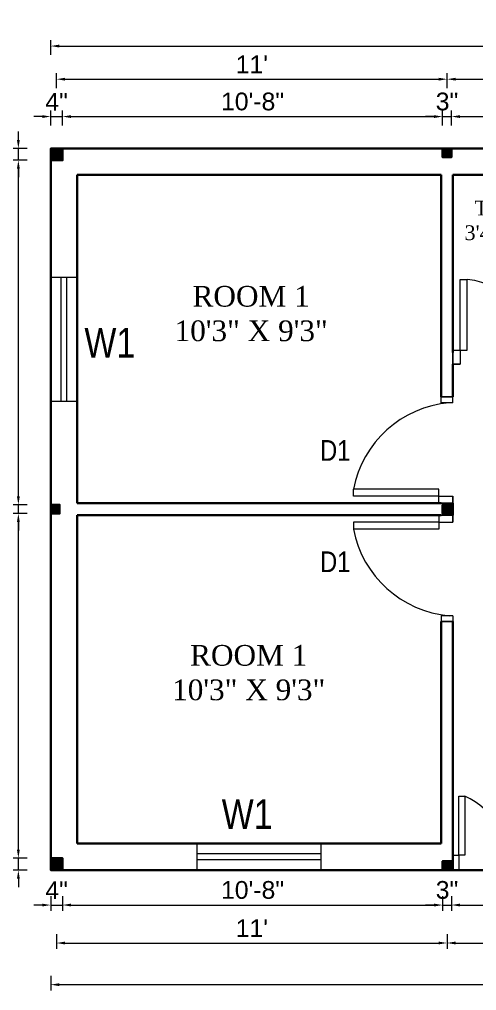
# Model space of a CAD drawing. Header units: inches. Extents: x 358077 to 378079, y -36324 to -23949.
# Drawn here: x 362241.4 to 362396, y -32771.7 to -32443.3 of the extents above; entities that cross this region are included whole.
import ezdxf

# ---------------------------------------------------------------- set-up
doc = ezdxf.new("R2010")
doc.units = ezdxf.units.IN
doc.header["$LTSCALE"] = 2
doc.header["$MEASUREMENT"] = 0
doc.header["$PDMODE"] = 34
doc.layers.get('0').update_dxf_attribs({"linetype": 'CONTINUOUS'})
doc.layers.get('DEFPOINTS').update_dxf_attribs({"color": 141, "linetype": 'CONTINUOUS'})
for name, color, linetype, lineweight in [('dimension', 160, 'CONTINUOUS', 15), ('door', 20, 'CONTINUOUS', 35), ('steps', 253, 'CONTINUOUS', 20), ('truss', 1, 'CONTINUOUS', 25)]:
    doc.layers.add(name, color=color, linetype=linetype, lineweight=lineweight)
doc.styles.add('Lettring Text', font='arial.ttf')
doc.styles.get("Standard").update_dxf_attribs({"font": 'ARIALN.TTF'})
doc.dimstyles.new('Copy of Standard', dxfattribs={"dimtxt": 6, "dimasz": 2.875, "dimexe": 2, "dimexo": 4, "dimgap": 2, "dimtad": 1, "dimdec": 0, "dimrnd": 1, "dimzin": 0, "dimdsep": 46, "dimlunit": 4, "dimtxsty": 'Lettring Text', "dimcen": 0.1, "dimclrd": 7, "dimclre": 7, "dimclrt": 7, "dimazin": 0, "dimtfac": 0.645, "dimtdec": 0, "dimtmove": 1, "dimatfit": 0, "dimfxl": 3, "dimfxlon": 1, "dimtfillclr": 256, "dimtolj": 1, "dimtzin": 0, "dimlwd": -1, "dimlwe": -1, "dimarcsym": 2})
pattern_1 = [(45, (2920.81318, -3512.67365), (-0.08838834765, 0.08838834765), [])]

# ---------------------------------------------------------------- blocks, each defined once
blk = doc.blocks.new('*D419')
at = {"layer": 'DEFPOINTS', "color": 0, "ltscale": 0.3, "transparency": 16777216}
for p in [(362256, -32476.16), (362252, -32486.91), (362256, -32486.91)]:
    blk.add_point(p, dxfattribs=at)
at = {"layer": 'steps', "color": 7, "ltscale": 0.3, "transparency": 16777216}
for p, q in [((362252, -32479.16), (362252, -32474.16)), ((362256, -32479.16), (362256, -32474.16)), ((362249.13, -32476.16), (362246.25, -32476.16)), ((362252, -32476.16), (362256, -32476.16)), ((362258.88, -32476.16), (362261.75, -32476.16))]:
    blk.add_line(p, q, dxfattribs=at)
for points in [[(362249.13, -32475.68), (362249.13, -32476.64), (362252, -32476.16)], [(362258.88, -32475.68), (362258.88, -32476.64), (362256, -32476.16)]]:
    blk.add_solid(points, dxfattribs=at)
at = {"layer": 'steps', "color": 7, "ltscale": 0.3, "transparency": 16777216, "insert": (362254, -32471.16), "char_height": 6, "attachment_point": 5, "style": 'Lettring Text'}
blk.add_mtext('\\A1;4"', dxfattribs=at)
blk = doc.blocks.new('*D420')
at = {"layer": 'DEFPOINTS', "color": 0, "ltscale": 0.5, "transparency": 16777216}
for p in [(362384.5, -32476.16), (362256, -32486.91), (362384.5, -32486.91)]:
    blk.add_point(p, dxfattribs=at)
at = {"layer": 'steps', "color": 7, "ltscale": 0.5, "transparency": 16777216}
for p, q in [((362256, -32479.16), (362256, -32474.16)), ((362384.5, -32479.16), (362384.5, -32474.16)), ((362258.88, -32476.16), (362381.63, -32476.16))]:
    blk.add_line(p, q, dxfattribs=at)
for points in [[(362258.88, -32475.68), (362258.88, -32476.64), (362256, -32476.16)], [(362381.63, -32475.68), (362381.63, -32476.64), (362384.5, -32476.16)]]:
    blk.add_solid(points, dxfattribs=at)
at = {"layer": 'steps', "color": 7, "ltscale": 0.5, "transparency": 16777216, "insert": (362320.25, -32471.09), "char_height": 6, "attachment_point": 5, "style": 'Lettring Text'}
blk.add_mtext('\\A1;10\'-8"', dxfattribs=at)
blk = doc.blocks.new('*D421')
at = {"layer": 'DEFPOINTS', "color": 0, "ltscale": 0.5, "transparency": 16777216}
for p in [(362387.5, -32476.16), (362384.5, -32486.91), (362387.5, -32486.91)]:
    blk.add_point(p, dxfattribs=at)
at = {"layer": 'steps', "color": 7, "ltscale": 0.5, "transparency": 16777216}
for p, q in [((362384.5, -32479.16), (362384.5, -32474.16)), ((362387.5, -32479.16), (362387.5, -32474.16)), ((362381.63, -32476.16), (362378.75, -32476.16)), ((362384.5, -32476.16), (362387.5, -32476.16)), ((362390.38, -32476.16), (362393.25, -32476.16))]:
    blk.add_line(p, q, dxfattribs=at)
for points in [[(362381.63, -32475.68), (362381.63, -32476.64), (362384.5, -32476.16)], [(362390.38, -32475.68), (362390.38, -32476.64), (362387.5, -32476.16)]]:
    blk.add_solid(points, dxfattribs=at)
at = {"layer": 'steps', "color": 7, "ltscale": 0.5, "transparency": 16777216, "insert": (362386, -32471.09), "char_height": 6, "attachment_point": 5, "style": 'Lettring Text'}
blk.add_mtext('\\A1;3"', dxfattribs=at)
blk = doc.blocks.new('*D422')
at = {"layer": 'DEFPOINTS', "color": 0, "ltscale": 0.5, "transparency": 16777216}
for p in [(362428.5, -32476.16), (362387.5, -32486.91), (362428.5, -32486.91)]:
    blk.add_point(p, dxfattribs=at)
at = {"layer": 'steps', "color": 7, "ltscale": 0.5, "transparency": 16777216}
for p, q in [((362387.5, -32479.16), (362387.5, -32474.16)), ((362428.5, -32479.16), (362428.5, -32474.16)), ((362390.38, -32476.16), (362425.63, -32476.16))]:
    blk.add_line(p, q, dxfattribs=at)
for points in [[(362390.38, -32475.68), (362390.38, -32476.64), (362387.5, -32476.16)], [(362425.63, -32475.68), (362425.63, -32476.64), (362428.5, -32476.16)]]:
    blk.add_solid(points, dxfattribs=at)
at = {"layer": 'steps', "color": 7, "ltscale": 0.5, "transparency": 16777216, "insert": (362408, -32471.09), "char_height": 6, "attachment_point": 5, "style": 'Lettring Text'}
blk.add_mtext('\\A1;3\'-5"', dxfattribs=at)
blk = doc.blocks.new('*D392')
at = {"layer": 'DEFPOINTS', "color": 0, "ltscale": 0.5, "transparency": 16777216}
for p in [(362386, -32463.52), (362254, -32488.91), (362386, -32488.41)]:
    blk.add_point(p, dxfattribs=at)
at = {"layer": 'steps', "color": 7, "ltscale": 0.5, "transparency": 16777216}
for p, q in [((362254, -32466.52), (362254, -32461.52)), ((362386, -32466.52), (362386, -32461.52)), ((362256.88, -32463.52), (362383.13, -32463.52))]:
    blk.add_line(p, q, dxfattribs=at)
for points in [[(362256.88, -32463.04), (362256.88, -32464), (362254, -32463.52)], [(362383.13, -32463.04), (362383.13, -32464), (362386, -32463.52)]]:
    blk.add_solid(points, dxfattribs=at)
at = {"layer": 'steps', "color": 7, "ltscale": 0.5, "transparency": 16777216, "insert": (362320, -32458.5), "char_height": 6, "attachment_point": 5, "style": 'Lettring Text'}
blk.add_mtext("\\A1;11'", dxfattribs=at)
blk = doc.blocks.new('*D414')
at = {"layer": 'DEFPOINTS', "color": 0, "ltscale": 0.5, "transparency": 16777216}
for p in [(362430, -32463.52), (362386, -32488.41), (362430, -32488.41)]:
    blk.add_point(p, dxfattribs=at)
at = {"layer": 'steps', "color": 7, "ltscale": 0.5, "transparency": 16777216}
for p, q in [((362386, -32466.52), (362386, -32461.52)), ((362430, -32466.52), (362430, -32461.52)), ((362388.88, -32463.52), (362427.13, -32463.52))]:
    blk.add_line(p, q, dxfattribs=at)
for points in [[(362388.88, -32463.04), (362388.88, -32464), (362386, -32463.52)], [(362427.13, -32463.04), (362427.13, -32464), (362430, -32463.52)]]:
    blk.add_solid(points, dxfattribs=at)
at = {"layer": 'steps', "color": 7, "ltscale": 0.5, "transparency": 16777216, "insert": (362408, -32458.45), "char_height": 6, "attachment_point": 5, "style": 'Lettring Text'}
blk.add_mtext('\\A1;3\'-8"', dxfattribs=at)
blk = doc.blocks.new('*D416')
at = {"layer": 'DEFPOINTS', "color": 0, "ltscale": 0.5, "transparency": 16777216}
for p in [(362564, -32452.31), (362252, -32486.91), (362564, -32486.91)]:
    blk.add_point(p, dxfattribs=at)
at = {"layer": 'steps', "color": 7, "ltscale": 0.5, "transparency": 16777216}
for p, q in [((362252, -32455.31), (362252, -32450.31)), ((362564, -32455.31), (362564, -32450.31)), ((362254.88, -32452.31), (362561.13, -32452.31))]:
    blk.add_line(p, q, dxfattribs=at)
for points in [[(362254.88, -32451.83), (362254.88, -32452.79), (362252, -32452.31)], [(362561.13, -32451.83), (362561.13, -32452.79), (362564, -32452.31)]]:
    blk.add_solid(points, dxfattribs=at)
at = {"layer": 'steps', "color": 7, "ltscale": 0.5, "transparency": 16777216, "insert": (362408, -32447.25), "char_height": 6, "attachment_point": 5, "style": 'Lettring Text'}
blk.add_mtext("\\A1;26'", dxfattribs=at)
blk = doc.blocks.new('*D417')
at = {"layer": 'DEFPOINTS', "color": 0, "ltscale": 0.5, "transparency": 16777216}
for p in [(362252, -32730.91), (362256, -32730.91), (362256, -32742.75)]:
    blk.add_point(p, dxfattribs=at)
at = {"layer": 'steps', "color": 7, "ltscale": 0.5, "transparency": 16777216}
for p, q in [((362252, -32739.75), (362252, -32744.75)), ((362256, -32739.75), (362256, -32744.75)), ((362249.13, -32742.75), (362246.25, -32742.75)), ((362252, -32742.75), (362256, -32742.75)), ((362258.88, -32742.75), (362261.75, -32742.75))]:
    blk.add_line(p, q, dxfattribs=at)
for points in [[(362249.13, -32742.27), (362249.13, -32743.23), (362252, -32742.75)], [(362258.88, -32742.27), (362258.88, -32743.23), (362256, -32742.75)]]:
    blk.add_solid(points, dxfattribs=at)
at = {"layer": 'steps', "color": 7, "ltscale": 0.5, "transparency": 16777216, "insert": (362254, -32737.75), "char_height": 6, "attachment_point": 5, "style": 'Lettring Text'}
blk.add_mtext('\\A1;4"', dxfattribs=at)
blk = doc.blocks.new('*D418')
at = {"layer": 'DEFPOINTS', "color": 0, "ltscale": 0.5, "transparency": 16777216}
for p in [(362256, -32730.91), (362384.5, -32730.91), (362384.5, -32742.75)]:
    blk.add_point(p, dxfattribs=at)
at = {"layer": 'steps', "color": 7, "ltscale": 0.5, "transparency": 16777216}
for p, q in [((362256, -32739.75), (362256, -32744.75)), ((362384.5, -32739.75), (362384.5, -32744.75)), ((362258.88, -32742.75), (362381.63, -32742.75))]:
    blk.add_line(p, q, dxfattribs=at)
for points in [[(362258.88, -32742.27), (362258.88, -32743.23), (362256, -32742.75)], [(362381.63, -32742.27), (362381.63, -32743.23), (362384.5, -32742.75)]]:
    blk.add_solid(points, dxfattribs=at)
at = {"layer": 'steps', "color": 7, "ltscale": 0.5, "transparency": 16777216, "insert": (362320.25, -32737.68), "char_height": 6, "attachment_point": 5, "style": 'Lettring Text'}
blk.add_mtext('\\A1;10\'-8"', dxfattribs=at)
blk = doc.blocks.new('*D397')
at = {"layer": 'DEFPOINTS', "color": 0, "ltscale": 0.5, "transparency": 16777216}
for p in [(362384.5, -32730.91), (362387.5, -32730.91), (362387.5, -32742.75)]:
    blk.add_point(p, dxfattribs=at)
at = {"layer": 'steps', "color": 7, "ltscale": 0.5, "transparency": 16777216}
for p, q in [((362384.5, -32739.75), (362384.5, -32744.75)), ((362387.5, -32739.75), (362387.5, -32744.75)), ((362381.63, -32742.75), (362378.75, -32742.75)), ((362384.5, -32742.75), (362387.5, -32742.75)), ((362390.38, -32742.75), (362393.25, -32742.75))]:
    blk.add_line(p, q, dxfattribs=at)
for points in [[(362381.63, -32742.27), (362381.63, -32743.23), (362384.5, -32742.75)], [(362390.38, -32742.27), (362390.38, -32743.23), (362387.5, -32742.75)]]:
    blk.add_solid(points, dxfattribs=at)
at = {"layer": 'steps', "color": 7, "ltscale": 0.5, "transparency": 16777216, "insert": (362386, -32737.68), "char_height": 6, "attachment_point": 5, "style": 'Lettring Text'}
blk.add_mtext('\\A1;3"', dxfattribs=at)
blk = doc.blocks.new('*D398')
at = {"layer": 'DEFPOINTS', "color": 0, "ltscale": 0.5, "transparency": 16777216}
for p in [(362387.5, -32730.91), (362428.5, -32730.91), (362428.5, -32742.75)]:
    blk.add_point(p, dxfattribs=at)
at = {"layer": 'steps', "color": 7, "ltscale": 0.5, "transparency": 16777216}
for p, q in [((362387.5, -32739.75), (362387.5, -32744.75)), ((362428.5, -32739.75), (362428.5, -32744.75)), ((362390.38, -32742.75), (362425.63, -32742.75))]:
    blk.add_line(p, q, dxfattribs=at)
for points in [[(362390.38, -32742.27), (362390.38, -32743.23), (362387.5, -32742.75)], [(362425.63, -32742.27), (362425.63, -32743.23), (362428.5, -32742.75)]]:
    blk.add_solid(points, dxfattribs=at)
at = {"layer": 'steps', "color": 7, "ltscale": 0.5, "transparency": 16777216, "insert": (362408, -32737.68), "char_height": 6, "attachment_point": 5, "style": 'Lettring Text'}
blk.add_mtext('\\A1;3\'-5"', dxfattribs=at)
blk = doc.blocks.new('*D393')
at = {"layer": 'DEFPOINTS', "color": 0, "ltscale": 0.5, "transparency": 16777216}
for p in [(362241.07, -32726.91), (362252, -32726.91), (362252, -32730.91)]:
    blk.add_point(p, dxfattribs=at)
at = {"layer": 'steps', "color": 7, "ltscale": 0.5, "transparency": 16777216}
for p, q in [((362241.07, -32724.04), (362241.07, -32721.16)), ((362244.07, -32726.91), (362239.07, -32726.91)), ((362241.07, -32730.91), (362241.07, -32726.91)), ((362244.07, -32730.91), (362239.07, -32730.91)), ((362241.07, -32733.79), (362241.07, -32736.66))]:
    blk.add_line(p, q, dxfattribs=at)
for points in [[(362240.59, -32724.04), (362241.55, -32724.04), (362241.07, -32726.91)], [(362240.59, -32733.79), (362241.55, -32733.79), (362241.07, -32730.91)]]:
    blk.add_solid(points, dxfattribs=at)
at = {"layer": 'steps', "color": 7, "ltscale": 0.5, "transparency": 16777216, "insert": (362236.07, -32728.91), "char_height": 6, "attachment_point": 5, "rotation": 90, "style": 'Lettring Text'}
blk.add_mtext('\\A1;4"', dxfattribs=at)
blk = doc.blocks.new('*D394')
at = {"layer": 'DEFPOINTS', "color": 0, "ltscale": 0.5, "transparency": 16777216}
for p in [(362254, -32728.91), (362386, -32729.41), (362386, -32755.59)]:
    blk.add_point(p, dxfattribs=at)
at = {"layer": 'steps', "color": 7, "ltscale": 0.5, "transparency": 16777216}
for p, q in [((362254, -32752.59), (362254, -32757.59)), ((362386, -32752.59), (362386, -32757.59)), ((362256.88, -32755.59), (362383.13, -32755.59))]:
    blk.add_line(p, q, dxfattribs=at)
for points in [[(362256.88, -32755.11), (362256.88, -32756.07), (362254, -32755.59)], [(362383.13, -32755.11), (362383.13, -32756.07), (362386, -32755.59)]]:
    blk.add_solid(points, dxfattribs=at)
at = {"layer": 'steps', "color": 7, "ltscale": 0.5, "transparency": 16777216, "insert": (362320, -32750.58), "char_height": 6, "attachment_point": 5, "style": 'Lettring Text'}
blk.add_mtext("\\A1;11'", dxfattribs=at)
blk = doc.blocks.new('*D395')
at = {"layer": 'DEFPOINTS', "color": 0, "ltscale": 0.5, "transparency": 16777216}
for p in [(362252, -32730.91), (362564, -32730.91), (362564, -32769.67)]:
    blk.add_point(p, dxfattribs=at)
at = {"layer": 'steps', "color": 7, "ltscale": 0.5, "transparency": 16777216}
for p, q in [((362252, -32766.67), (362252, -32771.67)), ((362564, -32766.67), (362564, -32771.67)), ((362254.88, -32769.67), (362561.13, -32769.67))]:
    blk.add_line(p, q, dxfattribs=at)
for points in [[(362254.88, -32769.19), (362254.88, -32770.15), (362252, -32769.67)], [(362561.13, -32769.19), (362561.13, -32770.15), (362564, -32769.67)]]:
    blk.add_solid(points, dxfattribs=at)
at = {"layer": 'steps', "color": 7, "ltscale": 0.5, "transparency": 16777216, "insert": (362408, -32764.61), "char_height": 6, "attachment_point": 5, "style": 'Lettring Text'}
blk.add_mtext("\\A1;26'", dxfattribs=at)
blk = doc.blocks.new('*D396')
at = {"layer": 'DEFPOINTS', "color": 0, "ltscale": 0.5, "transparency": 16777216}
for p in [(362253.5, -32608.91), (362227.29, -32728.91), (362254, -32728.91)]:
    blk.add_point(p, dxfattribs=at)
at = {"layer": 'steps', "color": 7, "ltscale": 0.5, "transparency": 16777216}
for p, q in [((362230.29, -32608.91), (362225.29, -32608.91)), ((362227.29, -32611.79), (362227.29, -32726.04)), ((362230.29, -32728.91), (362225.29, -32728.91))]:
    blk.add_line(p, q, dxfattribs=at)
for points in [[(362226.81, -32611.79), (362227.77, -32611.79), (362227.29, -32608.91)], [(362226.81, -32726.04), (362227.77, -32726.04), (362227.29, -32728.91)]]:
    blk.add_solid(points, dxfattribs=at)
at = {"layer": 'steps', "color": 7, "ltscale": 0.5, "transparency": 16777216, "insert": (362222.22, -32668.91), "char_height": 6, "attachment_point": 5, "rotation": 90, "style": 'Lettring Text'}
blk.add_mtext("\\A1;10'", dxfattribs=at)
blk = doc.blocks.new('*D407')
at = {"layer": 'DEFPOINTS', "color": 0, "ltscale": 0.5, "transparency": 16777216}
for p in [(362211.97, -32486.91), (362252, -32486.91), (362252, -32730.91)]:
    blk.add_point(p, dxfattribs=at)
at = {"layer": 'steps', "color": 7, "ltscale": 0.5, "transparency": 16777216}
for p, q in [((362214.97, -32486.91), (362209.97, -32486.91)), ((362211.97, -32728.04), (362211.97, -32489.79)), ((362214.97, -32730.91), (362209.97, -32730.91))]:
    blk.add_line(p, q, dxfattribs=at)
for points in [[(362211.49, -32489.79), (362212.45, -32489.79), (362211.97, -32486.91)], [(362211.49, -32728.04), (362212.45, -32728.04), (362211.97, -32730.91)]]:
    blk.add_solid(points, dxfattribs=at)
at = {"layer": 'steps', "color": 7, "ltscale": 0.5, "transparency": 16777216, "insert": (362206.91, -32608.91), "char_height": 6, "attachment_point": 5, "rotation": 90, "style": 'Lettring Text'}
blk.add_mtext('\\A1;20\'-4"', dxfattribs=at)
blk = doc.blocks.new('*D410')
at = {"layer": 'DEFPOINTS', "color": 0, "ltscale": 0.5, "transparency": 16777216}
for p in [(362386, -32729.41), (362430, -32729.41), (362430, -32755.59)]:
    blk.add_point(p, dxfattribs=at)
at = {"layer": 'steps', "color": 7, "ltscale": 0.5, "transparency": 16777216}
for p, q in [((362386, -32752.59), (362386, -32757.59)), ((362430, -32752.59), (362430, -32757.59)), ((362388.88, -32755.59), (362427.13, -32755.59))]:
    blk.add_line(p, q, dxfattribs=at)
for points in [[(362388.88, -32755.11), (362388.88, -32756.07), (362386, -32755.59)], [(362427.13, -32755.11), (362427.13, -32756.07), (362430, -32755.59)]]:
    blk.add_solid(points, dxfattribs=at)
at = {"layer": 'steps', "color": 7, "ltscale": 0.5, "transparency": 16777216, "insert": (362408, -32750.52), "char_height": 6, "attachment_point": 5, "style": 'Lettring Text'}
blk.add_mtext('\\A1;3\'-8"', dxfattribs=at)
blk = doc.blocks.new('*D412')
at = {"layer": 'DEFPOINTS', "color": 0, "ltscale": 0.5, "transparency": 16777216}
for p in [(362241.07, -32610.41), (362252, -32610.41), (362252, -32726.91)]:
    blk.add_point(p, dxfattribs=at)
at = {"layer": 'steps', "color": 7, "ltscale": 0.5, "transparency": 16777216}
for p, q in [((362244.07, -32610.41), (362239.07, -32610.41)), ((362241.07, -32724.04), (362241.07, -32613.29)), ((362244.07, -32726.91), (362239.07, -32726.91))]:
    blk.add_line(p, q, dxfattribs=at)
for points in [[(362240.59, -32613.29), (362241.55, -32613.29), (362241.07, -32610.41)], [(362240.59, -32724.04), (362241.55, -32724.04), (362241.07, -32726.91)]]:
    blk.add_solid(points, dxfattribs=at)
at = {"layer": 'steps', "color": 7, "ltscale": 0.5, "transparency": 16777216, "insert": (362236.01, -32668.66), "char_height": 6, "attachment_point": 5, "rotation": 90, "style": 'Lettring Text'}
blk.add_mtext('\\A1;9\'-8"', dxfattribs=at)
blk = doc.blocks.new('*D413')
at = {"layer": 'DEFPOINTS', "color": 0, "ltscale": 0.5, "transparency": 16777216}
for p in [(362241.07, -32607.41), (362252, -32607.41), (362252, -32610.41)]:
    blk.add_point(p, dxfattribs=at)
at = {"layer": 'steps', "color": 7, "ltscale": 0.5, "transparency": 16777216}
for p, q in [((362241.07, -32604.54), (362241.07, -32601.66)), ((362244.07, -32607.41), (362239.07, -32607.41)), ((362241.07, -32610.41), (362241.07, -32607.41)), ((362244.07, -32610.41), (362239.07, -32610.41)), ((362241.07, -32613.29), (362241.07, -32616.16))]:
    blk.add_line(p, q, dxfattribs=at)
for points in [[(362240.59, -32604.54), (362241.55, -32604.54), (362241.07, -32607.41)], [(362240.59, -32613.29), (362241.55, -32613.29), (362241.07, -32610.41)]]:
    blk.add_solid(points, dxfattribs=at)
at = {"layer": 'steps', "color": 7, "ltscale": 0.5, "transparency": 16777216, "insert": (362236, -32608.91), "char_height": 6, "attachment_point": 5, "rotation": 90, "style": 'Lettring Text'}
blk.add_mtext('\\A1;3"', dxfattribs=at)
blk = doc.blocks.new('*D385')
at = {"layer": 'DEFPOINTS', "color": 0, "ltscale": 0.5, "transparency": 16777216}
for p in [(362241.07, -32490.91), (362252, -32490.91), (362252, -32607.41)]:
    blk.add_point(p, dxfattribs=at)
at = {"layer": 'steps', "color": 7, "ltscale": 0.5, "transparency": 16777216}
for p, q in [((362244.07, -32490.91), (362239.07, -32490.91)), ((362241.07, -32604.54), (362241.07, -32493.79)), ((362244.07, -32607.41), (362239.07, -32607.41))]:
    blk.add_line(p, q, dxfattribs=at)
for points in [[(362240.59, -32493.79), (362241.55, -32493.79), (362241.07, -32490.91)], [(362240.59, -32604.54), (362241.55, -32604.54), (362241.07, -32607.41)]]:
    blk.add_solid(points, dxfattribs=at)
at = {"layer": 'steps', "color": 7, "ltscale": 0.5, "transparency": 16777216, "insert": (362236.01, -32549.16), "char_height": 6, "attachment_point": 5, "rotation": 90, "style": 'Lettring Text'}
blk.add_mtext('\\A1;9\'-8"', dxfattribs=at)
blk = doc.blocks.new('*D386')
at = {"layer": 'DEFPOINTS', "color": 0, "ltscale": 0.5, "transparency": 16777216}
for p in [(362241.07, -32486.91), (362252, -32486.91), (362252, -32490.91)]:
    blk.add_point(p, dxfattribs=at)
at = {"layer": 'steps', "color": 7, "ltscale": 0.5, "transparency": 16777216}
for p, q in [((362241.07, -32484.04), (362241.07, -32481.16)), ((362244.07, -32486.91), (362239.07, -32486.91)), ((362241.07, -32490.91), (362241.07, -32486.91)), ((362244.07, -32490.91), (362239.07, -32490.91)), ((362241.07, -32493.79), (362241.07, -32496.66))]:
    blk.add_line(p, q, dxfattribs=at)
for points in [[(362240.59, -32484.04), (362241.55, -32484.04), (362241.07, -32486.91)], [(362240.59, -32493.79), (362241.55, -32493.79), (362241.07, -32490.91)]]:
    blk.add_solid(points, dxfattribs=at)
at = {"layer": 'steps', "color": 7, "ltscale": 0.5, "transparency": 16777216, "insert": (362236.07, -32488.91), "char_height": 6, "attachment_point": 5, "rotation": 90, "style": 'Lettring Text'}
blk.add_mtext('\\A1;4"', dxfattribs=at)
blk = doc.blocks.new('*D387')
at = {"layer": 'DEFPOINTS', "color": 0, "ltscale": 0.5, "transparency": 16777216}
for p in [(362227.29, -32488.91), (362254, -32488.91), (362253.5, -32608.91)]:
    blk.add_point(p, dxfattribs=at)
at = {"layer": 'steps', "color": 7, "ltscale": 0.5, "transparency": 16777216}
for p, q in [((362230.29, -32488.91), (362225.29, -32488.91)), ((362227.29, -32606.04), (362227.29, -32491.79)), ((362230.29, -32608.91), (362225.29, -32608.91))]:
    blk.add_line(p, q, dxfattribs=at)
for points in [[(362226.81, -32491.79), (362227.77, -32491.79), (362227.29, -32488.91)], [(362226.81, -32606.04), (362227.77, -32606.04), (362227.29, -32608.91)]]:
    blk.add_solid(points, dxfattribs=at)
at = {"layer": 'steps', "color": 7, "ltscale": 0.5, "transparency": 16777216, "insert": (362222.22, -32548.91), "char_height": 6, "attachment_point": 5, "rotation": 90, "style": 'Lettring Text'}
blk.add_mtext("\\A1;10'", dxfattribs=at)

msp = doc.modelspace()

# ---------------------------------------------------------------- hatches: boundary and pattern name
at = {"layer": 'door', "ltscale": 0.5}
h = msp.add_hatch(dxfattribs=at)
h.set_pattern_fill('ANSI31', color=256)
h.set_pattern_definition(pattern_1)
h.paths.add_polyline_path([(362252, -32490.91), (362256, -32490.91), (362256, -32486.91), (362252, -32486.91)])
h = msp.add_hatch(dxfattribs=at)
h.set_pattern_fill('ANSI31', color=256)
h.set_pattern_definition(pattern_1)
h.paths.add_polyline_path([(362384.5, -32489.91), (362387.5, -32489.91), (362387.5, -32486.91), (362384.5, -32486.91)])
h = msp.add_hatch(dxfattribs=at)
h.set_pattern_fill('ANSI31', color=256)
h.set_pattern_definition(pattern_1)
h.paths.add_polyline_path([(362252, -32610.41), (362255, -32610.41), (362255, -32607.41), (362252, -32607.41)])
h = msp.add_hatch(dxfattribs=at)
h.set_pattern_fill('ANSI31', color=256)
h.set_pattern_definition(pattern_1)
h.paths.add_polyline_path([(362384.5, -32610.41), (362387.5, -32610.41), (362387.5, -32607.41), (362384.5, -32607.41)])
h = msp.add_hatch(dxfattribs=at)
h.set_pattern_fill('ANSI31', color=256)
h.set_pattern_definition(pattern_1)
h.paths.add_polyline_path([(362256, -32726.91), (362252, -32726.91), (362252, -32730.91), (362256, -32730.91)])
h = msp.add_hatch(dxfattribs=at)
h.set_pattern_fill('ANSI31', color=256)
h.set_pattern_definition(pattern_1)
h.paths.add_polyline_path([(362384.5, -32727.91), (362384.5, -32730.91), (362387.5, -32730.91), (362387.5, -32727.91)])

# ---------------------------------------------------------------- linework, layer by layer
at = {"color": 7, "linetype": 'ByBlock', "lineweight": 5}
for p, q in [((362252, -32572.41), (362252, -32530.41)), ((362261, -32572.41), (362261, -32530.41)), ((362343.5, -32721.91), (362301.5, -32721.91)), ((362343.5, -32730.91), (362301.5, -32730.91))]:
    msp.add_line(p, q, dxfattribs=at)
at = {"layer": 'dimension', "ltscale": 7}
for p, q in [((362390.4, -32555.11), (362390.4, -32531.24)), ((362390.4, -32531.24), (362392.8, -32531.24)), ((362392.8, -32555.11), (362392.8, -32531.24)), ((362388, -32555.11), (362390.4, -32555.11)), ((362388, -32559.91), (362388, -32555.11)), ((362390.4, -32555.11), (362390.4, -32559.91)), ((362390.4, -32555.11), (362392.8, -32555.11)), ((362390.4, -32559.91), (362388, -32559.91)), ((362384, -32572.91), (362384, -32570.91)), ((362388, -32572.91), (362384, -32572.91)), ((362388, -32572.91), (362388, -32570.91)), ((362383.2, -32602.11), (362354.33, -32602.11)), ((362354.33, -32604.51), (362354.33, -32602.11)), ((362383.2, -32604.51), (362383.2, -32602.11)), ((362383.2, -32604.51), (362354.33, -32604.51)), ((362383.2, -32606.91), (362383.2, -32604.51)), ((362383.2, -32604.51), (362388, -32604.51)), ((362388, -32604.51), (362388, -32606.91)), ((362388, -32606.91), (362383.2, -32606.91)), ((362383.2, -32610.91), (362383.2, -32613.31)), ((362388, -32610.91), (362383.2, -32610.91)), ((362388, -32613.31), (362388, -32610.91)), ((362383.2, -32613.31), (362354.33, -32613.31)), ((362354.33, -32613.31), (362354.33, -32615.71)), ((362383.2, -32615.71), (362354.33, -32615.71)), ((362383.2, -32613.31), (362388, -32613.31)), ((362383.2, -32613.31), (362383.2, -32615.71)), ((362388, -32644.91), (362384, -32644.91)), ((362384, -32644.91), (362384, -32646.91)), ((362388, -32644.91), (362388, -32646.91))]:
    msp.add_line(p, q, dxfattribs=at)
for centre, radius, start, end in [((362390.34, -32556.84), 25.72, 356.0106, 84.5071), ((362389.9, -32609), 36.23, 95.0246, 169.0343), ((362389.9, -32608.82), 36.23, 190.9657, 264.9754)]:
    msp.add_arc(centre, radius, start, end, dxfattribs=at)
at = {"layer": 'door', "ltscale": 0.5}
for p, q in [((362252, -32730.91), (362252, -32486.91)), ((362252, -32486.91), (362564, -32486.91)), ((362261, -32606.91), (362261, -32495.91)), ((362261, -32495.91), (362384, -32495.91)), ((362384, -32570.91), (362384, -32495.91)), ((362388, -32495.91), (362428, -32495.91)), ((362388, -32555.91), (362388, -32495.91)), ((362388, -32570.91), (362388, -32559.91)), ((362261, -32606.91), (362384, -32606.91)), ((362388, -32606.91), (362388, -32610.91)), ((362261, -32721.91), (362261, -32610.91)), ((362261, -32610.91), (362384, -32610.91)), ((362384, -32721.91), (362384, -32646.91)), ((362388, -32721.91), (362388, -32646.91)), ((362261, -32721.91), (362384, -32721.91)), ((362388, -32730.91), (362388, -32721.91)), ((362252, -32730.91), (362564, -32730.91))]:
    msp.add_line(p, q, dxfattribs=at)
for points in [[(362252, -32486.91), (362256, -32486.91), (362256, -32490.91), (362252, -32490.91)], [(362384.5, -32486.91), (362387.5, -32486.91), (362387.5, -32489.91), (362384.5, -32489.91)], [(362252, -32607.41), (362255, -32607.41), (362255, -32610.41), (362252, -32610.41)], [(362384.5, -32607.41), (362387.5, -32607.41), (362387.5, -32610.41), (362384.5, -32610.41)], [(362252, -32726.91), (362256, -32726.91), (362256, -32730.91), (362252, -32730.91)], [(362384.5, -32727.91), (362387.5, -32727.91), (362387.5, -32730.91), (362384.5, -32730.91)]]:
    msp.add_lwpolyline(points, close=True, dxfattribs=at)
at = {"layer": 'steps', "color": 7, "lineweight": 5, "ltscale": 0.3}
for p, q in [((362252, -32530.41), (362261, -32530.41)), ((362255.5, -32572.41), (362255.5, -32530.41)), ((362257.5, -32572.41), (362257.5, -32530.41)), ((362252, -32572.41), (362261, -32572.41)), ((362301.5, -32730.91), (362301.5, -32721.91)), ((362343.5, -32730.91), (362343.5, -32721.91)), ((362343.5, -32725.41), (362301.5, -32725.41)), ((362343.5, -32727.41), (362301.5, -32727.41))]:
    msp.add_line(p, q, dxfattribs=at)
at = {"layer": 'steps', "color": 7, "ltscale": 0.3}
for p, q in [((362388, -32730.91), (362388, -32721.91)), ((362386, -32730.91), (362386, -32730.91))]:
    msp.add_line(p, q, dxfattribs=at)
for points in [[(362390, -32725.91), (362390, -32705.91), (362392, -32705.91), (362392, -32725.91)], [(362388, -32725.91), (362390, -32725.91), (362390, -32730.91), (362388, -32730.91)]]:
    msp.add_lwpolyline(points, close=True, dxfattribs=at)
at = {"layer": 'steps', "color": 7, "ltscale": 0.3, "true_color": 0xffffff}
msp.add_arc((362380.3, -32731.02), 27.7, 0.227, 65.0115, dxfattribs=at)
at = {"layer": 'truss', "ltscale": 7}
for p, q in [((362388, -32559.91), (362388, -32555.91)), ((362390.4, -32559.91), (362388, -32559.91)), ((362388, -32570.91), (362384, -32570.91)), ((362388, -32604.51), (362388, -32606.91)), ((362388, -32606.91), (362384, -32606.91)), ((362388, -32610.91), (362384, -32610.91)), ((362388, -32613.31), (362388, -32610.91)), ((362388, -32646.91), (362384, -32646.91))]:
    msp.add_line(p, q, dxfattribs=at)

# ---------------------------------------------------------------- texts
at = {"color": 7, "linetype": 'ByBlock', "lineweight": 5, "char_height": 10, "width": 44.1664, "attachment_point": 1}
for insert in [(362263.4, -32547.62), (362309.83, -32707.01)]:
    msp.add_mtext('W1', dxfattribs=dict(at, insert=insert))
at = {"layer": 'steps', "color": 7, "ltscale": 0.3, "width": 55.268, "attachment_point": 2}
for s, insert, char_height in [('{\\fTimes New Roman|b0|i0|c0|p18;TOILET\\P3\'4" X 5\'0"}', (362408.49, -32504.59), 5), ('{\\fTimes New Roman|b0|i0|c0|p18;ROOM 1\\P10\'3" X 9\'3"}', (362319.78, -32533.42), 7), ('{\\fTimes New Roman|b0|i0|c0|p18;ROOM 1\\P10\'3" X 9\'3"}', (362318.95, -32654.82), 7)]:
    msp.add_mtext(s, dxfattribs=dict(at, insert=insert, char_height=char_height))
at = {"layer": 'steps', "color": 7, "ltscale": 0.3, "char_height": 7, "attachment_point": 2}
for insert in [(362348.2, -32585.55), (362348.2, -32623.19)]:
    msp.add_mtext_dynamic_manual_height_columns('{\\W1;D1}', width=18.6213, gutter_width=40, heights=[0], dxfattribs=dict(at, insert=insert))

# ---------------------------------------------------------------- dimensions: what is measured, and where the dimension line sits
at = {"layer": 'steps', "ltscale": 0.5}
for base, p1, p2, picture, middle in [((362564, -32452.31), (362252, -32486.91), (362564, -32486.91), '*D416', (362408, -32447.25)), ((362386, -32463.52), (362254, -32488.91), (362386, -32488.41), '*D392', (362320, -32458.5)), ((362430, -32463.52), (362386, -32488.41), (362430, -32488.41), '*D414', (362408, -32458.45)), ((362384.50358206, -32476.15820307), (362256.00358206, -32486.91270538), (362384.50358206, -32486.91270538), '*D420', (362320.25358206, -32471.09476515)), ((362428.5, -32476.16), (362387.5, -32486.91), (362428.5, -32486.91), '*D422', (362408, -32471.09)), ((362386, -32755.59), (362254, -32728.91), (362386, -32729.41), '*D394', (362320, -32750.58)), ((362430, -32755.59), (362386, -32729.41), (362430, -32729.41), '*D410', (362408, -32750.52)), ((362564, -32769.67), (362252, -32730.91), (362564, -32730.91), '*D395', (362408, -32764.61)), ((362384.50358206, -32742.74780508), (362256.00358206, -32730.91270538), (362384.50358206, -32730.91270538), '*D418', (362320.25358206, -32737.68436716)), ((362428.5, -32742.75), (362387.5, -32730.91), (362428.5, -32730.91), '*D398', (362408, -32737.68))]:
    dim = msp.add_linear_dim(base=base, p1=p1, p2=p2, dimstyle='Copy of Standard', dxfattribs=at)
    dim.commit()
    dim.dimension.update_dxf_attribs({"geometry": picture, "text_midpoint": middle})
at = {"layer": 'steps', "color": 7, "ltscale": 0.3, "true_color": 0xffffff}
dim = msp.add_linear_dim(base=(362256, -32476.16), p1=(362252, -32486.91), p2=(362256, -32486.91), dimstyle='Copy of Standard', dxfattribs=at)
dim.commit()
dim.dimension.update_dxf_attribs({"geometry": '*D419', "text_midpoint": (362254, -32476.16), "dimtype": 160})
at = {"layer": 'steps', "ltscale": 0.5}
for base, p1, p2, picture, middle in [((362387.5, -32476.16), (362384.5, -32486.91), (362387.5, -32486.91), '*D421', (362386, -32476.16)), ((362256, -32742.75), (362252, -32730.91), (362256, -32730.91), '*D417', (362254, -32742.75)), ((362387.5, -32742.75), (362384.5, -32730.91), (362387.5, -32730.91), '*D397', (362386, -32742.75))]:
    dim = msp.add_linear_dim(base=base, p1=p1, p2=p2, dimstyle='Copy of Standard', dxfattribs=at)
    dim.commit()
    dim.dimension.update_dxf_attribs({"geometry": picture, "text_midpoint": middle, "dimtype": 160})
for base, p1, p2, picture, middle in [((362241.07, -32486.91), (362252, -32490.91), (362252, -32486.91), '*D386', (362241.07, -32488.91)), ((362241.07, -32607.41), (362252, -32610.41), (362252, -32607.41), '*D413', (362241.07, -32608.91)), ((362241.07, -32726.91), (362252, -32730.91), (362252, -32726.91), '*D393', (362241.07, -32728.91))]:
    dim = msp.add_linear_dim(base=base, p1=p1, p2=p2, angle=90, dimstyle='Copy of Standard', dxfattribs=at)
    dim.commit()
    dim.dimension.update_dxf_attribs({"geometry": picture, "text_midpoint": middle, "dimtype": 160})
for base, p1, p2, picture, middle in [((362211.97, -32486.91), (362252, -32730.91), (362252, -32486.91), '*D407', (362206.91, -32608.91)), ((362227.29, -32488.91), (362253.5, -32608.91), (362254, -32488.91), '*D387', (362222.22, -32548.91)), ((362241.06897367, -32490.91270538), (362252.00358206, -32607.41270538), (362252.00358206, -32490.91270538), '*D385', (362236.00553575, -32549.16270538)), ((362227.29, -32728.91), (362253.5, -32608.91), (362254, -32728.91), '*D396', (362222.22, -32668.91)), ((362241.06897367, -32610.41270538), (362252.00358206, -32726.91270538), (362252.00358206, -32610.41270538), '*D412', (362236.00553575, -32668.66270538))]:
    dim = msp.add_linear_dim(base=base, p1=p1, p2=p2, angle=90, dimstyle='Copy of Standard', dxfattribs=at)
    dim.commit()
    dim.dimension.update_dxf_attribs({"geometry": picture, "text_midpoint": middle})

doc.saveas('drawing.dxf')
